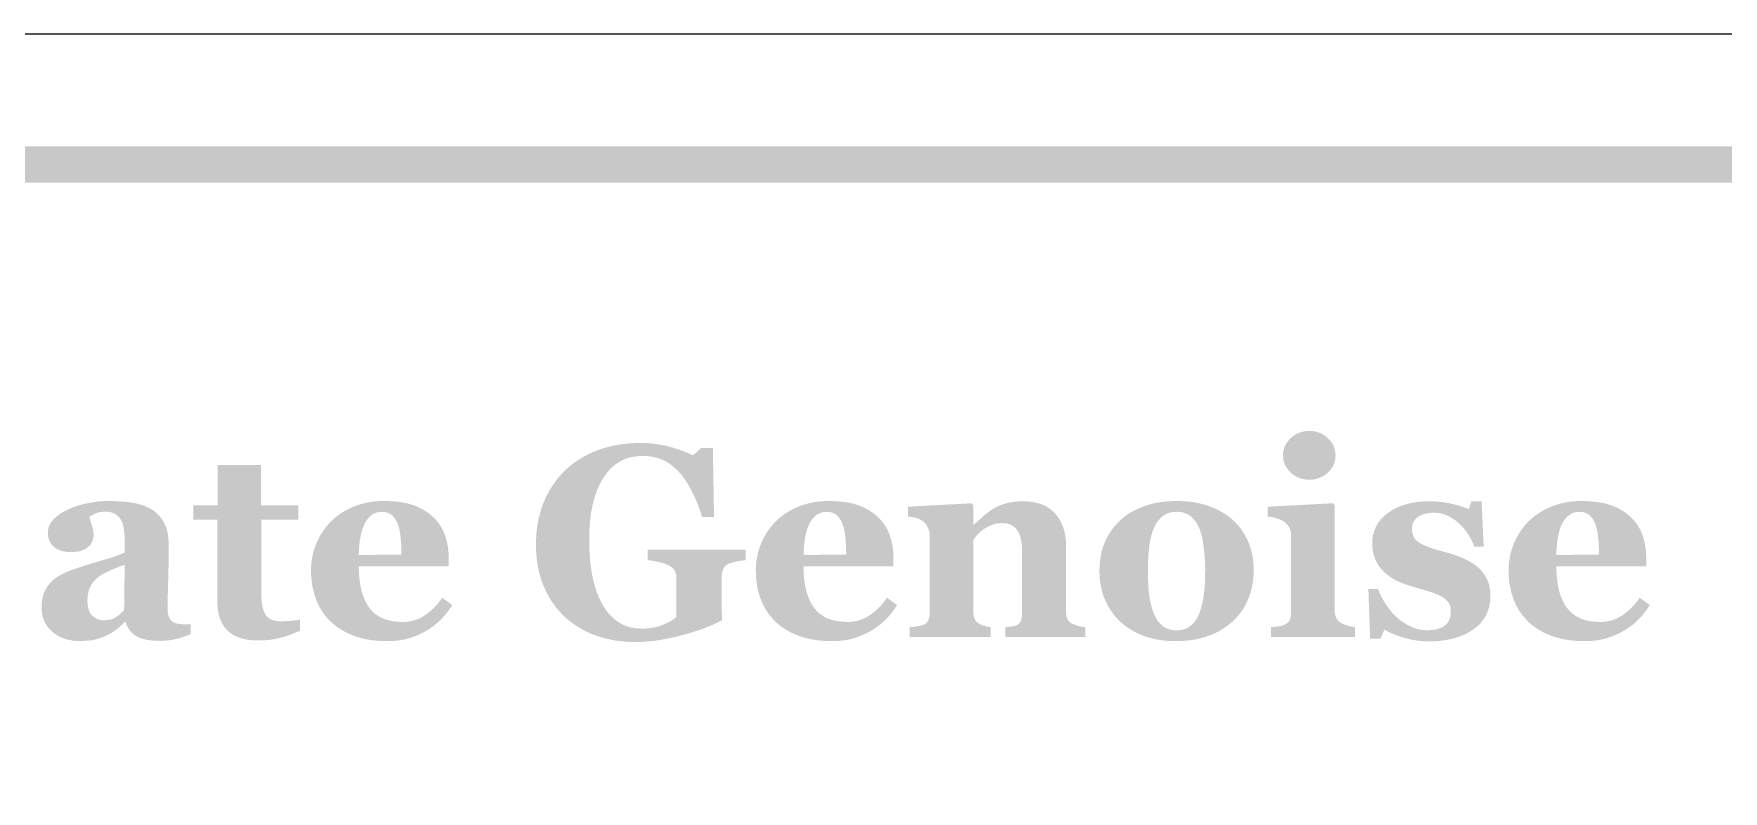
# Model space of a CAD drawing. Header units: millimetres. Extents: x 4 to 272, y 4 to 144.
# Drawn here: x 158.2 to 176.8, y 63.7 to 72.04 of the extents above; entities that cross this region are included whole.
import ezdxf

# ---------------------------------------------------------------- set-up
doc = ezdxf.new("R2010")
doc.units = ezdxf.units.MM
doc.layers.add('CUT', color=1, linetype='Continuous')
doc.layers.add('RASTER', color=7, linetype='Continuous')

msp = doc.modelspace()

# ---------------------------------------------------------------- hatches: boundary and pattern name
at = {"layer": 'RASTER'}
h = msp.add_hatch(color=7, dxfattribs=at)
h.paths.add_polyline_path([(141.2, 68.6), (141.234, 69.116), (141.337, 69.563), (141.509, 69.941), (141.75, 70.25), (142.059, 70.491), (142.438, 70.663), (142.884, 70.766), (143.4, 70.8), (200.6, 70.8), (201.116, 70.766), (201.563, 70.663), (201.941, 70.491), (202.25, 70.25), (202.491, 69.941), (202.663, 69.563), (202.766, 69.116), (202.8, 68.6), (202.8, 55.4), (202.766, 54.884), (202.663, 54.438), (202.491, 54.059), (202.25, 53.75), (201.941, 53.509), (201.563, 53.338), (201.116, 53.234), (200.6, 53.2), (143.4, 53.2), (142.884, 53.234), (142.438, 53.338), (142.059, 53.509), (141.75, 53.75), (141.509, 54.059), (141.337, 54.438), (141.234, 54.884), (141.2, 55.4)])
h.paths.add_polyline_path([(141.6, 68.6), (141.6, 55.4), (141.628, 54.978), (141.712, 54.613), (141.853, 54.303), (142.05, 54.05), (142.303, 53.853), (142.613, 53.712), (142.978, 53.628), (143.4, 53.6), (200.6, 53.6), (201.022, 53.628), (201.388, 53.712), (201.697, 53.853), (201.95, 54.05), (202.147, 54.303), (202.288, 54.613), (202.372, 54.978), (202.4, 55.4), (202.4, 68.6), (202.372, 69.022), (202.288, 69.387), (202.147, 69.697), (201.95, 69.95), (201.697, 70.147), (201.388, 70.288), (201.022, 70.372), (200.6, 70.4), (143.4, 70.4), (142.978, 70.372), (142.613, 70.288), (142.303, 70.147), (142.05, 69.95), (141.853, 69.697), (141.712, 69.387), (141.628, 69.022), (141.6, 68.6)], flags=0)
h = msp.add_hatch(color=7, dxfattribs=at)
h.paths.add_polyline_path([(172.747, 65.4), (171.821, 65.4), (171.821, 65.507), (171.831, 65.508), (171.84, 65.508), (171.85, 65.509), (171.859, 65.51), (171.868, 65.511), (171.878, 65.512), (171.887, 65.513), (171.896, 65.514), (171.905, 65.515), (171.914, 65.517), (171.922, 65.518), (171.93, 65.52), (171.938, 65.522), (171.945, 65.524), (171.952, 65.526), (171.959, 65.529), (171.97, 65.534), (171.981, 65.539), (171.99, 65.544), (171.999, 65.55), (172.007, 65.557), (172.014, 65.564), (172.02, 65.571), (172.025, 65.579), (172.029, 65.588), (172.033, 65.597), (172.037, 65.607), (172.039, 65.618), (172.041, 65.629), (172.043, 65.641), (172.044, 65.653), (172.044, 65.667), (172.044, 66.519), (172.044, 66.532), (172.042, 66.544), (172.041, 66.556), (172.038, 66.567), (172.035, 66.578), (172.031, 66.589), (172.026, 66.599), (172.021, 66.609), (172.014, 66.619), (172.008, 66.628), (172.001, 66.636), (171.994, 66.644), (171.987, 66.652), (171.979, 66.659), (171.971, 66.665), (171.962, 66.671), (171.955, 66.676), (171.947, 66.68), (171.938, 66.684), (171.929, 66.689), (171.918, 66.693), (171.907, 66.697), (171.895, 66.701), (171.882, 66.705), (171.869, 66.709), (171.856, 66.713), (171.843, 66.716), (171.831, 66.718), (171.819, 66.721), (171.807, 66.723), (171.796, 66.724), (171.785, 66.726), (171.785, 66.833), (172.502, 66.871), (172.524, 66.849), (172.524, 65.686), (172.525, 65.673), (172.526, 65.661), (172.528, 65.649), (172.53, 65.638), (172.533, 65.628), (172.537, 65.617), (172.541, 65.608), (172.546, 65.598), (172.552, 65.59), (172.559, 65.582), (172.566, 65.574), (172.573, 65.567), (172.581, 65.561), (172.59, 65.555), (172.599, 65.55), (172.609, 65.545), (172.617, 65.542), (172.624, 65.539), (172.632, 65.536), (172.64, 65.533), (172.648, 65.53), (172.657, 65.527), (172.665, 65.524), (172.674, 65.522), (172.683, 65.519), (172.692, 65.517), (172.701, 65.515), (172.71, 65.513), (172.719, 65.511), (172.728, 65.509), (172.738, 65.508), (172.747, 65.507)])
h.paths.add_polyline_path([(172.533, 67.398), (172.532, 67.371), (172.528, 67.344), (172.521, 67.319), (172.512, 67.295), (172.5, 67.272), (172.485, 67.25), (172.468, 67.228), (172.448, 67.208), (172.426, 67.19), (172.403, 67.174), (172.379, 67.161), (172.354, 67.15), (172.328, 67.141), (172.301, 67.135), (172.273, 67.131), (172.245, 67.13), (172.215, 67.131), (172.187, 67.135), (172.16, 67.141), (172.134, 67.15), (172.109, 67.161), (172.085, 67.174), (172.062, 67.19), (172.04, 67.208), (172.02, 67.228), (172.003, 67.25), (171.988, 67.272), (171.976, 67.295), (171.967, 67.319), (171.96, 67.344), (171.956, 67.371), (171.955, 67.398), (171.956, 67.425), (171.96, 67.452), (171.967, 67.477), (171.976, 67.501), (171.988, 67.525), (172.003, 67.547), (172.02, 67.568), (172.04, 67.588), (172.062, 67.607), (172.085, 67.623), (172.109, 67.637), (172.134, 67.648), (172.16, 67.656), (172.187, 67.663), (172.215, 67.666), (172.245, 67.668), (172.274, 67.666), (172.302, 67.663), (172.329, 67.656), (172.355, 67.648), (172.38, 67.637), (172.404, 67.623), (172.426, 67.607), (172.448, 67.588), (172.468, 67.568), (172.485, 67.547), (172.5, 67.525), (172.512, 67.501), (172.521, 67.477), (172.528, 67.452), (172.532, 67.425), (172.533, 67.398)])
for points in [[(166.038, 66.245), (166.027, 66.244), (166.016, 66.243), (166.005, 66.242), (165.995, 66.24), (165.985, 66.239), (165.976, 66.238), (165.966, 66.236), (165.958, 66.235), (165.948, 66.233), (165.939, 66.231), (165.929, 66.229), (165.918, 66.226), (165.907, 66.223), (165.895, 66.22), (165.883, 66.216), (165.87, 66.212), (165.855, 66.206), (165.842, 66.2), (165.83, 66.194), (165.82, 66.186), (165.811, 66.178), (165.803, 66.169), (165.796, 66.159), (165.791, 66.149), (165.786, 66.137), (165.782, 66.126), (165.779, 66.115), (165.776, 66.103), (165.774, 66.092), (165.773, 66.08), (165.772, 66.068), (165.771, 66.056), (165.771, 65.815), (165.772, 65.797), (165.772, 65.78), (165.772, 65.764), (165.772, 65.748), (165.772, 65.734), (165.772, 65.721), (165.773, 65.708), (165.773, 65.697), (165.773, 65.685), (165.774, 65.673), (165.774, 65.66), (165.775, 65.647), (165.775, 65.632), (165.776, 65.618), (165.777, 65.602), (165.777, 65.586), (165.739, 65.564), (165.695, 65.543), (165.648, 65.522), (165.596, 65.501), (165.54, 65.48), (165.479, 65.46), (165.414, 65.44), (165.344, 65.421), (165.274, 65.402), (165.204, 65.387), (165.136, 65.373), (165.07, 65.362), (165.005, 65.354), (164.941, 65.348), (164.879, 65.344), (164.818, 65.343), (164.762, 65.344), (164.707, 65.347), (164.653, 65.353), (164.599, 65.36), (164.547, 65.37), (164.495, 65.382), (164.444, 65.396), (164.395, 65.412), (164.346, 65.43), (164.299, 65.45), (164.253, 65.473), (164.209, 65.498), (164.166, 65.525), (164.125, 65.554), (164.085, 65.585), (164.047, 65.618), (164.011, 65.653), (163.977, 65.69), (163.944, 65.73), (163.914, 65.771), (163.885, 65.814), (163.859, 65.86), (163.835, 65.907), (163.812, 65.957), (163.792, 66.008), (163.775, 66.061), (163.76, 66.116), (163.748, 66.173), (163.739, 66.232), (163.732, 66.293), (163.728, 66.355), (163.727, 66.42), (163.728, 66.48), (163.732, 66.539), (163.738, 66.597), (163.747, 66.654), (163.758, 66.709), (163.772, 66.764), (163.788, 66.817), (163.807, 66.869), (163.828, 66.92), (163.852, 66.969), (163.878, 67.016), (163.906, 67.061), (163.936, 67.105), (163.968, 67.147), (164.003, 67.187), (164.04, 67.225), (164.078, 67.261), (164.119, 67.295), (164.161, 67.327), (164.206, 67.356), (164.252, 67.384), (164.301, 67.409), (164.351, 67.433), (164.404, 67.454), (164.458, 67.473), (164.514, 67.489), (164.571, 67.503), (164.63, 67.514), (164.69, 67.523), (164.752, 67.529), (164.815, 67.533), (164.879, 67.534), (164.923, 67.534), (164.966, 67.532), (165.009, 67.528), (165.05, 67.523), (165.091, 67.517), (165.13, 67.51), (165.169, 67.501), (165.208, 67.491), (165.244, 67.48), (165.28, 67.469), (165.313, 67.458), (165.345, 67.446), (165.376, 67.434), (165.404, 67.423), (165.431, 67.41), (165.457, 67.398), (165.547, 67.479), (165.675, 67.479), (165.688, 66.72), (165.559, 66.72), (165.531, 66.802), (165.501, 66.879), (165.469, 66.951), (165.437, 67.017), (165.403, 67.078), (165.367, 67.133), (165.331, 67.183), (165.292, 67.227), (165.252, 67.265), (165.21, 67.299), (165.164, 67.328), (165.117, 67.351), (165.066, 67.369), (165.013, 67.382), (164.958, 67.39), (164.9, 67.392), (164.832, 67.388), (164.767, 67.377), (164.707, 67.358), (164.651, 67.331), (164.598, 67.296), (164.55, 67.254), (164.506, 67.204), (164.466, 67.146), (164.43, 67.082), (164.399, 67.011), (164.372, 66.935), (164.351, 66.853), (164.334, 66.766), (164.322, 66.672), (164.315, 66.573), (164.313, 66.468), (164.315, 66.356), (164.322, 66.251), (164.334, 66.152), (164.35, 66.059), (164.371, 65.973), (164.397, 65.892), (164.427, 65.818), (164.463, 65.75), (164.502, 65.689), (164.546, 65.637), (164.593, 65.592), (164.644, 65.556), (164.699, 65.527), (164.758, 65.507), (164.821, 65.495), (164.888, 65.491), (164.92, 65.491), (164.951, 65.493), (164.981, 65.496), (165.01, 65.501), (165.038, 65.506), (165.065, 65.513), (165.092, 65.521), (165.117, 65.53), (165.142, 65.54), (165.165, 65.55), (165.186, 65.561), (165.207, 65.572), (165.225, 65.583), (165.243, 65.595), (165.259, 65.607), (165.273, 65.62), (165.273, 66.042), (165.273, 66.055), (165.272, 66.067), (165.271, 66.079), (165.269, 66.09), (165.266, 66.101), (165.263, 66.111), (165.259, 66.121), (165.254, 66.13), (165.249, 66.139), (165.242, 66.148), (165.235, 66.156), (165.226, 66.164), (165.216, 66.171), (165.204, 66.179), (165.192, 66.186), (165.178, 66.192), (165.167, 66.197), (165.155, 66.202), (165.142, 66.207), (165.129, 66.211), (165.115, 66.215), (165.1, 66.219), (165.084, 66.223), (165.068, 66.226), (165.052, 66.229), (165.037, 66.232), (165.022, 66.235), (165.008, 66.238), (164.995, 66.24), (164.982, 66.242), (164.97, 66.244), (164.958, 66.245), (164.958, 66.359), (166.038, 66.359)], [(161.128, 65.467), (161.104, 65.457), (161.08, 65.447), (161.056, 65.438), (161.031, 65.428), (161.006, 65.419), (160.98, 65.41), (160.954, 65.402), (160.927, 65.393), (160.9, 65.386), (160.871, 65.379), (160.84, 65.373), (160.809, 65.369), (160.775, 65.365), (160.74, 65.363), (160.704, 65.361), (160.667, 65.36), (160.611, 65.362), (160.56, 65.367), (160.512, 65.376), (160.467, 65.388), (160.427, 65.404), (160.39, 65.423), (160.357, 65.446), (160.327, 65.472), (160.301, 65.501), (160.279, 65.533), (160.26, 65.569), (160.244, 65.607), (160.232, 65.648), (160.224, 65.692), (160.219, 65.74), (160.217, 65.79), (160.217, 66.689), (159.953, 66.689), (159.953, 66.847), (160.223, 66.847), (160.223, 67.291), (160.699, 67.291), (160.699, 66.847), (161.109, 66.847), (161.109, 66.689), (160.702, 66.689), (160.702, 65.886), (160.702, 65.845), (160.705, 65.807), (160.708, 65.772), (160.714, 65.74), (160.72, 65.711), (160.728, 65.685), (160.738, 65.663), (160.749, 65.643), (160.762, 65.626), (160.778, 65.612), (160.796, 65.599), (160.816, 65.589), (160.838, 65.581), (160.863, 65.576), (160.89, 65.573), (160.92, 65.571), (160.93, 65.571), (160.942, 65.572), (160.954, 65.572), (160.967, 65.573), (160.981, 65.574), (160.997, 65.575), (161.013, 65.576), (161.03, 65.577), (161.047, 65.579), (161.062, 65.58), (161.077, 65.582), (161.089, 65.583), (161.101, 65.585), (161.111, 65.587), (161.12, 65.589), (161.128, 65.59)], [(169.778, 65.4), (168.896, 65.4), (168.896, 65.507), (168.903, 65.508), (168.911, 65.508), (168.919, 65.509), (168.927, 65.51), (168.935, 65.511), (168.944, 65.512), (168.954, 65.513), (168.963, 65.514), (168.973, 65.515), (168.982, 65.517), (168.99, 65.518), (168.998, 65.52), (169.005, 65.522), (169.012, 65.524), (169.018, 65.526), (169.023, 65.529), (169.031, 65.533), (169.038, 65.538), (169.044, 65.543), (169.05, 65.549), (169.055, 65.555), (169.06, 65.561), (169.064, 65.568), (169.067, 65.576), (169.07, 65.584), (169.073, 65.593), (169.075, 65.603), (169.077, 65.614), (169.079, 65.626), (169.08, 65.638), (169.08, 65.652), (169.081, 65.667), (169.081, 66.352), (169.08, 66.388), (169.077, 66.422), (169.073, 66.454), (169.067, 66.483), (169.059, 66.51), (169.05, 66.535), (169.039, 66.557), (169.026, 66.577), (169.011, 66.595), (168.995, 66.61), (168.977, 66.623), (168.958, 66.634), (168.937, 66.642), (168.914, 66.648), (168.89, 66.651), (168.864, 66.652), (168.849, 66.652), (168.835, 66.651), (168.821, 66.65), (168.807, 66.648), (168.794, 66.646), (168.78, 66.643), (168.767, 66.639), (168.755, 66.635), (168.742, 66.63), (168.73, 66.625), (168.717, 66.619), (168.705, 66.613), (168.692, 66.607), (168.68, 66.599), (168.668, 66.592), (168.656, 66.584), (168.645, 66.576), (168.636, 66.569), (168.626, 66.561), (168.617, 66.554), (168.609, 66.546), (168.602, 66.539), (168.594, 66.531), (168.588, 66.524), (168.581, 66.516), (168.575, 66.509), (168.57, 66.501), (168.564, 66.495), (168.559, 66.488), (168.554, 66.482), (168.549, 66.475), (168.544, 66.469), (168.544, 65.683), (168.545, 65.67), (168.545, 65.658), (168.546, 65.647), (168.548, 65.636), (168.55, 65.625), (168.553, 65.615), (168.556, 65.606), (168.559, 65.597), (168.563, 65.589), (168.568, 65.581), (168.573, 65.574), (168.578, 65.567), (168.585, 65.561), (168.592, 65.555), (168.599, 65.55), (168.607, 65.545), (168.613, 65.542), (168.62, 65.539), (168.627, 65.536), (168.634, 65.533), (168.641, 65.53), (168.649, 65.527), (168.657, 65.524), (168.666, 65.522), (168.675, 65.519), (168.684, 65.517), (168.692, 65.515), (168.701, 65.513), (168.709, 65.511), (168.718, 65.509), (168.726, 65.508), (168.735, 65.507), (168.735, 65.4), (167.844, 65.4), (167.844, 65.507), (167.853, 65.508), (167.863, 65.509), (167.872, 65.509), (167.881, 65.51), (167.89, 65.511), (167.9, 65.513), (167.909, 65.514), (167.918, 65.515), (167.927, 65.516), (167.936, 65.518), (167.945, 65.519), (167.953, 65.521), (167.961, 65.523), (167.968, 65.525), (167.975, 65.527), (167.982, 65.529), (167.993, 65.533), (168.004, 65.538), (168.013, 65.543), (168.021, 65.549), (168.029, 65.556), (168.036, 65.563), (168.042, 65.571), (168.046, 65.579), (168.051, 65.587), (168.054, 65.597), (168.057, 65.607), (168.06, 65.618), (168.061, 65.629), (168.063, 65.641), (168.064, 65.653), (168.064, 65.667), (168.064, 66.519), (168.064, 66.53), (168.063, 66.542), (168.061, 66.553), (168.058, 66.564), (168.055, 66.575), (168.051, 66.586), (168.046, 66.597), (168.041, 66.608), (168.034, 66.619), (168.028, 66.629), (168.021, 66.639), (168.013, 66.648), (168.006, 66.657), (167.997, 66.665), (167.988, 66.673), (167.979, 66.68), (167.972, 66.685), (167.965, 66.689), (167.957, 66.693), (167.949, 66.696), (167.941, 66.7), (167.932, 66.703), (167.922, 66.707), (167.912, 66.71), (167.902, 66.712), (167.892, 66.715), (167.881, 66.717), (167.87, 66.719), (167.859, 66.721), (167.847, 66.723), (167.836, 66.724), (167.824, 66.726), (167.824, 66.833), (168.522, 66.871), (168.544, 66.849), (168.544, 66.636), (168.55, 66.636), (168.561, 66.646), (168.572, 66.656), (168.584, 66.666), (168.596, 66.677), (168.608, 66.688), (168.622, 66.699), (168.636, 66.712), (168.65, 66.724), (168.664, 66.737), (168.679, 66.749), (168.693, 66.76), (168.706, 66.771), (168.72, 66.781), (168.733, 66.79), (168.746, 66.799), (168.758, 66.808), (168.772, 66.816), (168.788, 66.825), (168.804, 66.833), (168.821, 66.84), (168.839, 66.848), (168.859, 66.855), (168.879, 66.861), (168.9, 66.868), (168.923, 66.874), (168.945, 66.879), (168.968, 66.883), (168.991, 66.886), (169.015, 66.889), (169.039, 66.891), (169.063, 66.892), (169.088, 66.893), (169.146, 66.891), (169.2, 66.884), (169.25, 66.874), (169.297, 66.859), (169.34, 66.84), (169.379, 66.816), (169.414, 66.789), (169.446, 66.757), (169.474, 66.722), (169.498, 66.684), (169.519, 66.643), (169.536, 66.6), (169.549, 66.553), (169.558, 66.504), (169.564, 66.452), (169.565, 66.398), (169.565, 65.68), (169.566, 65.667), (169.566, 65.654), (169.568, 65.642), (169.569, 65.631), (169.572, 65.621), (169.574, 65.611), (169.578, 65.602), (169.582, 65.593), (169.586, 65.586), (169.591, 65.578), (169.598, 65.571), (169.605, 65.564), (169.613, 65.558), (169.621, 65.552), (169.631, 65.547), (169.642, 65.542), (169.648, 65.54), (169.654, 65.537), (169.661, 65.534), (169.668, 65.532), (169.675, 65.529), (169.683, 65.527), (169.691, 65.524), (169.699, 65.522), (169.708, 65.519), (169.717, 65.517), (169.727, 65.515), (169.736, 65.513), (169.746, 65.511), (169.756, 65.509), (169.767, 65.508), (169.778, 65.507)], [(173.56, 65.35), (173.525, 65.351), (173.489, 65.353), (173.454, 65.356), (173.42, 65.361), (173.385, 65.367), (173.351, 65.374), (173.316, 65.382), (173.282, 65.392), (173.25, 65.402), (173.219, 65.413), (173.189, 65.424), (173.162, 65.435), (173.137, 65.446), (173.113, 65.457), (173.092, 65.469), (173.072, 65.481), (173.028, 65.381), (172.914, 65.381), (172.895, 65.927), (173.002, 65.927), (173.008, 65.911), (173.015, 65.893), (173.023, 65.876), (173.031, 65.857), (173.041, 65.838), (173.051, 65.819), (173.063, 65.799), (173.075, 65.779), (173.088, 65.758), (173.102, 65.738), (173.116, 65.719), (173.13, 65.7), (173.145, 65.682), (173.16, 65.664), (173.176, 65.647), (173.192, 65.63), (173.21, 65.614), (173.228, 65.598), (173.247, 65.583), (173.266, 65.569), (173.286, 65.556), (173.307, 65.543), (173.328, 65.53), (173.35, 65.519), (173.372, 65.508), (173.395, 65.499), (173.418, 65.491), (173.442, 65.485), (173.465, 65.48), (173.49, 65.476), (173.514, 65.474), (173.54, 65.473), (173.572, 65.474), (173.602, 65.476), (173.63, 65.481), (173.656, 65.486), (173.68, 65.494), (173.701, 65.502), (173.721, 65.513), (173.738, 65.525), (173.753, 65.539), (173.767, 65.555), (173.778, 65.572), (173.787, 65.591), (173.794, 65.612), (173.799, 65.635), (173.802, 65.659), (173.803, 65.686), (173.803, 65.7), (173.801, 65.714), (173.799, 65.727), (173.796, 65.739), (173.792, 65.751), (173.787, 65.762), (173.781, 65.772), (173.774, 65.782), (173.766, 65.792), (173.758, 65.801), (173.749, 65.809), (173.739, 65.818), (173.729, 65.826), (173.718, 65.834), (173.706, 65.841), (173.693, 65.848), (173.679, 65.855), (173.664, 65.862), (173.649, 65.869), (173.633, 65.875), (173.618, 65.881), (173.601, 65.887), (173.585, 65.893), (173.568, 65.898), (173.551, 65.903), (173.532, 65.909), (173.513, 65.915), (173.492, 65.921), (173.471, 65.927), (173.448, 65.934), (173.425, 65.941), (173.4, 65.948), (173.376, 65.955), (173.352, 65.963), (173.33, 65.97), (173.308, 65.977), (173.287, 65.985), (173.267, 65.992), (173.248, 66), (173.23, 66.007), (173.212, 66.015), (173.194, 66.024), (173.176, 66.035), (173.157, 66.046), (173.139, 66.058), (173.12, 66.072), (173.101, 66.086), (173.083, 66.102), (173.066, 66.116), (173.051, 66.132), (173.037, 66.148), (173.023, 66.165), (173.01, 66.182), (172.998, 66.201), (172.987, 66.22), (172.977, 66.239), (172.968, 66.26), (172.96, 66.282), (172.953, 66.304), (172.947, 66.328), (172.943, 66.352), (172.94, 66.378), (172.938, 66.404), (172.938, 66.431), (172.94, 66.482), (172.948, 66.53), (172.962, 66.575), (172.981, 66.618), (173.005, 66.659), (173.035, 66.697), (173.07, 66.732), (173.111, 66.765), (173.156, 66.795), (173.205, 66.821), (173.256, 66.843), (173.312, 66.861), (173.37, 66.875), (173.432, 66.885), (173.497, 66.891), (173.566, 66.893), (173.599, 66.892), (173.631, 66.891), (173.663, 66.889), (173.694, 66.886), (173.724, 66.882), (173.754, 66.877), (173.783, 66.872), (173.811, 66.866), (173.839, 66.859), (173.865, 66.852), (173.89, 66.845), (173.914, 66.837), (173.937, 66.83), (173.959, 66.822), (173.98, 66.814), (174, 66.806), (174.03, 66.893), (174.142, 66.893), (174.165, 66.393), (174.061, 66.393), (174.047, 66.431), (174.031, 66.467), (174.012, 66.502), (173.991, 66.535), (173.968, 66.567), (173.943, 66.598), (173.915, 66.628), (173.885, 66.656), (173.854, 66.682), (173.822, 66.704), (173.789, 66.723), (173.756, 66.739), (173.722, 66.751), (173.688, 66.76), (173.653, 66.765), (173.617, 66.767), (173.59, 66.766), (173.564, 66.764), (173.539, 66.76), (173.516, 66.755), (173.495, 66.748), (173.475, 66.74), (173.457, 66.731), (173.44, 66.72), (173.425, 66.708), (173.412, 66.694), (173.401, 66.68), (173.392, 66.664), (173.385, 66.647), (173.38, 66.629), (173.376, 66.61), (173.375, 66.589), (173.377, 66.563), (173.381, 66.538), (173.389, 66.515), (173.399, 66.494), (173.412, 66.474), (173.429, 66.457), (173.448, 66.442), (173.47, 66.428), (173.495, 66.416), (173.522, 66.404), (173.551, 66.392), (173.583, 66.38), (173.618, 66.368), (173.654, 66.357), (173.693, 66.346), (173.734, 66.335), (173.798, 66.317), (173.857, 66.298), (173.911, 66.277), (173.961, 66.255), (174.007, 66.231), (174.049, 66.206), (174.086, 66.179), (174.118, 66.151), (174.147, 66.121), (174.171, 66.089), (174.192, 66.054), (174.209, 66.018), (174.223, 65.98), (174.232, 65.94), (174.238, 65.898), (174.24, 65.854), (174.237, 65.796), (174.228, 65.741), (174.213, 65.689), (174.193, 65.641), (174.166, 65.596), (174.134, 65.555), (174.096, 65.517), (174.052, 65.482), (174.003, 65.451), (173.95, 65.424), (173.894, 65.402), (173.835, 65.383), (173.771, 65.369), (173.704, 65.358), (173.634, 65.352), (173.56, 65.35)]]:
    msp.add_hatch(color=7, dxfattribs=at).paths.add_polyline_path(points)
h = msp.add_hatch(color=7, dxfattribs=at)
h.paths.add_polyline_path([(159.925, 65.431), (159.909, 65.424), (159.892, 65.417), (159.874, 65.411), (159.855, 65.404), (159.836, 65.398), (159.815, 65.391), (159.795, 65.385), (159.773, 65.379), (159.751, 65.374), (159.728, 65.369), (159.706, 65.365), (159.682, 65.362), (159.659, 65.359), (159.635, 65.358), (159.611, 65.356), (159.587, 65.356), (159.543, 65.357), (159.503, 65.359), (159.465, 65.364), (159.431, 65.369), (159.399, 65.377), (159.37, 65.386), (159.345, 65.397), (159.322, 65.41), (159.301, 65.424), (159.283, 65.439), (159.266, 65.456), (159.25, 65.475), (159.237, 65.494), (159.225, 65.516), (159.215, 65.538), (159.206, 65.563), (159.197, 65.563), (159.185, 65.55), (159.173, 65.539), (159.16, 65.527), (159.148, 65.516), (159.136, 65.506), (159.125, 65.496), (159.113, 65.487), (159.101, 65.478), (159.09, 65.469), (159.078, 65.461), (159.066, 65.453), (159.054, 65.445), (159.041, 65.438), (159.028, 65.431), (159.016, 65.424), (159.002, 65.418), (158.985, 65.41), (158.968, 65.403), (158.952, 65.396), (158.935, 65.39), (158.918, 65.384), (158.902, 65.379), (158.886, 65.374), (158.87, 65.37), (158.853, 65.366), (158.835, 65.363), (158.815, 65.361), (158.794, 65.358), (158.77, 65.357), (158.746, 65.356), (158.72, 65.355), (158.692, 65.355), (158.65, 65.356), (158.61, 65.361), (158.571, 65.369), (158.534, 65.38), (158.499, 65.394), (158.465, 65.411), (158.433, 65.431), (158.402, 65.455), (158.374, 65.481), (158.349, 65.509), (158.329, 65.539), (158.312, 65.572), (158.299, 65.606), (158.289, 65.642), (158.284, 65.68), (158.282, 65.721), (158.282, 65.744), (158.283, 65.767), (158.285, 65.788), (158.288, 65.809), (158.292, 65.829), (158.297, 65.848), (158.302, 65.866), (158.308, 65.883), (158.315, 65.899), (158.323, 65.915), (158.331, 65.93), (158.34, 65.945), (158.35, 65.96), (158.36, 65.974), (158.371, 65.988), (158.383, 66.001), (158.394, 66.012), (158.406, 66.023), (158.418, 66.033), (158.43, 66.043), (158.443, 66.053), (158.457, 66.062), (158.47, 66.07), (158.485, 66.078), (158.499, 66.086), (158.514, 66.093), (158.53, 66.101), (158.545, 66.108), (158.561, 66.115), (158.578, 66.122), (158.594, 66.129), (158.611, 66.135), (158.645, 66.147), (158.681, 66.16), (158.718, 66.172), (158.756, 66.185), (158.797, 66.197), (158.839, 66.21), (158.882, 66.223), (158.928, 66.236), (158.972, 66.249), (159.014, 66.261), (159.052, 66.273), (159.087, 66.285), (159.12, 66.296), (159.149, 66.308), (159.174, 66.318), (159.197, 66.329), (159.197, 66.469), (159.197, 66.479), (159.197, 66.489), (159.196, 66.5), (159.196, 66.512), (159.195, 66.524), (159.194, 66.537), (159.193, 66.551), (159.191, 66.566), (159.19, 66.581), (159.188, 66.595), (159.185, 66.608), (159.182, 66.621), (159.179, 66.634), (159.175, 66.645), (159.171, 66.657), (159.167, 66.667), (159.161, 66.679), (159.155, 66.69), (159.148, 66.7), (159.14, 66.71), (159.132, 66.72), (159.123, 66.729), (159.113, 66.738), (159.102, 66.746), (159.091, 66.754), (159.078, 66.76), (159.065, 66.766), (159.051, 66.77), (159.036, 66.774), (159.02, 66.776), (159.004, 66.778), (158.986, 66.778), (158.971, 66.778), (158.955, 66.777), (158.941, 66.776), (158.927, 66.774), (158.914, 66.771), (158.902, 66.768), (158.89, 66.764), (158.879, 66.76), (158.868, 66.756), (158.858, 66.751), (158.849, 66.746), (158.84, 66.742), (158.831, 66.737), (158.823, 66.732), (158.816, 66.728), (158.809, 66.723), (158.81, 66.715), (158.812, 66.706), (158.815, 66.696), (158.818, 66.686), (158.821, 66.674), (158.825, 66.662), (158.829, 66.648), (158.834, 66.633), (158.839, 66.618), (158.843, 66.604), (158.846, 66.589), (158.849, 66.574), (158.852, 66.56), (158.853, 66.546), (158.854, 66.532), (158.854, 66.518), (158.854, 66.511), (158.854, 66.504), (158.853, 66.497), (158.851, 66.49), (158.849, 66.482), (158.847, 66.473), (158.844, 66.465), (158.841, 66.455), (158.838, 66.446), (158.834, 66.438), (158.83, 66.43), (158.825, 66.422), (158.82, 66.415), (158.815, 66.408), (158.809, 66.402), (158.803, 66.396), (158.795, 66.389), (158.786, 66.382), (158.777, 66.376), (158.768, 66.37), (158.758, 66.365), (158.748, 66.36), (158.738, 66.355), (158.728, 66.351), (158.717, 66.347), (158.704, 66.344), (158.69, 66.341), (158.675, 66.339), (158.658, 66.337), (158.64, 66.336), (158.621, 66.335), (158.6, 66.335), (158.57, 66.335), (158.542, 66.338), (158.516, 66.343), (158.492, 66.349), (158.469, 66.358), (158.449, 66.368), (158.43, 66.38), (158.414, 66.394), (158.399, 66.409), (158.386, 66.426), (158.375, 66.443), (158.366, 66.462), (158.359, 66.482), (158.355, 66.503), (158.352, 66.525), (158.351, 66.548), (158.352, 66.569), (158.355, 66.588), (158.36, 66.608), (158.367, 66.626), (158.376, 66.644), (158.387, 66.662), (158.4, 66.679), (158.416, 66.696), (158.433, 66.712), (158.45, 66.727), (158.469, 66.741), (158.488, 66.755), (158.508, 66.768), (158.53, 66.781), (158.552, 66.792), (158.575, 66.803), (158.598, 66.814), (158.623, 66.824), (158.648, 66.833), (158.674, 66.842), (158.701, 66.851), (158.729, 66.858), (158.758, 66.865), (158.787, 66.871), (158.817, 66.877), (158.846, 66.882), (158.875, 66.886), (158.903, 66.89), (158.93, 66.892), (158.957, 66.894), (158.984, 66.895), (159.01, 66.896), (159.045, 66.895), (159.079, 66.895), (159.113, 66.893), (159.146, 66.891), (159.178, 66.889), (159.21, 66.886), (159.24, 66.883), (159.271, 66.879), (159.3, 66.874), (159.328, 66.868), (159.356, 66.861), (159.383, 66.853), (159.41, 66.844), (159.435, 66.833), (159.46, 66.822), (159.484, 66.809), (159.506, 66.796), (159.527, 66.781), (159.547, 66.764), (159.566, 66.746), (159.583, 66.727), (159.6, 66.706), (159.615, 66.684), (159.629, 66.66), (159.641, 66.635), (159.652, 66.608), (159.661, 66.579), (159.669, 66.548), (159.675, 66.516), (159.679, 66.481), (159.681, 66.445), (159.682, 66.406), (159.682, 66.364), (159.682, 66.32), (159.681, 66.274), (159.68, 66.225), (159.68, 66.175), (159.678, 66.123), (159.677, 66.07), (159.676, 66.014), (159.674, 65.959), (159.673, 65.91), (159.672, 65.865), (159.671, 65.826), (159.67, 65.791), (159.669, 65.761), (159.669, 65.735), (159.669, 65.715), (159.669, 65.699), (159.67, 65.684), (159.672, 65.669), (159.674, 65.656), (159.677, 65.643), (159.68, 65.632), (159.684, 65.621), (159.689, 65.611), (159.694, 65.602), (159.7, 65.593), (159.707, 65.585), (159.714, 65.578), (159.722, 65.571), (159.73, 65.565), (159.74, 65.559), (159.75, 65.554), (159.756, 65.551), (159.764, 65.549), (159.772, 65.546), (159.782, 65.544), (159.792, 65.543), (159.803, 65.542), (159.815, 65.541), (159.828, 65.54), (159.841, 65.539), (159.854, 65.539), (159.867, 65.539), (159.879, 65.538), (159.891, 65.538), (159.903, 65.538), (159.914, 65.538), (159.925, 65.538)])
h.paths.add_polyline_path([(159.197, 66.194), (159.177, 66.187), (159.156, 66.18), (159.136, 66.172), (159.116, 66.164), (159.095, 66.156), (159.075, 66.148), (159.055, 66.139), (159.035, 66.13), (159.015, 66.121), (158.996, 66.112), (158.978, 66.103), (158.961, 66.093), (158.945, 66.084), (158.93, 66.074), (158.916, 66.065), (158.903, 66.055), (158.89, 66.044), (158.877, 66.033), (158.865, 66.021), (158.854, 66.008), (158.844, 65.995), (158.835, 65.98), (158.826, 65.966), (158.818, 65.95), (158.811, 65.934), (158.804, 65.917), (158.799, 65.899), (158.795, 65.881), (158.791, 65.862), (158.789, 65.842), (158.788, 65.821), (158.787, 65.8), (158.788, 65.772), (158.79, 65.747), (158.794, 65.723), (158.8, 65.701), (158.807, 65.682), (158.816, 65.664), (158.827, 65.648), (158.839, 65.634), (158.852, 65.622), (158.867, 65.612), (158.882, 65.603), (158.897, 65.596), (158.914, 65.59), (158.931, 65.586), (158.949, 65.584), (158.967, 65.583), (158.987, 65.584), (159.006, 65.585), (159.024, 65.588), (159.041, 65.591), (159.057, 65.596), (159.072, 65.602), (159.086, 65.608), (159.1, 65.616), (159.113, 65.625), (159.125, 65.634), (159.137, 65.643), (159.149, 65.653), (159.16, 65.663), (159.171, 65.674), (159.181, 65.686), (159.191, 65.697)], flags=0)
h = msp.add_hatch(color=7, dxfattribs=at)
h.paths.add_polyline_path([(162.805, 65.75), (162.792, 65.729), (162.778, 65.709), (162.764, 65.689), (162.749, 65.669), (162.733, 65.649), (162.716, 65.63), (162.699, 65.611), (162.681, 65.593), (162.663, 65.574), (162.644, 65.557), (162.624, 65.54), (162.604, 65.524), (162.583, 65.508), (162.562, 65.494), (162.539, 65.479), (162.517, 65.466), (162.492, 65.452), (162.467, 65.44), (162.443, 65.428), (162.418, 65.417), (162.393, 65.407), (162.368, 65.398), (162.343, 65.389), (162.318, 65.382), (162.293, 65.375), (162.266, 65.369), (162.239, 65.364), (162.21, 65.36), (162.181, 65.357), (162.151, 65.355), (162.12, 65.354), (162.087, 65.353), (162.034, 65.354), (161.983, 65.357), (161.933, 65.362), (161.885, 65.369), (161.84, 65.377), (161.796, 65.388), (161.753, 65.4), (161.713, 65.415), (161.675, 65.431), (161.638, 65.448), (161.603, 65.467), (161.569, 65.487), (161.538, 65.508), (161.508, 65.531), (161.48, 65.555), (161.453, 65.58), (161.428, 65.607), (161.405, 65.635), (161.384, 65.663), (161.364, 65.694), (161.345, 65.725), (161.329, 65.757), (161.313, 65.791), (161.3, 65.826), (161.288, 65.861), (161.278, 65.898), (161.269, 65.935), (161.262, 65.973), (161.257, 66.012), (161.253, 66.051), (161.25, 66.091), (161.25, 66.132), (161.25, 66.17), (161.253, 66.206), (161.257, 66.243), (161.263, 66.279), (161.271, 66.314), (161.28, 66.35), (161.292, 66.384), (161.304, 66.419), (161.319, 66.453), (161.335, 66.485), (161.352, 66.517), (161.371, 66.548), (161.391, 66.578), (161.413, 66.607), (161.436, 66.635), (161.46, 66.663), (161.486, 66.688), (161.514, 66.712), (161.542, 66.735), (161.573, 66.757), (161.605, 66.777), (161.639, 66.796), (161.675, 66.814), (161.712, 66.831), (161.75, 66.846), (161.79, 66.859), (161.83, 66.87), (161.872, 66.879), (161.915, 66.887), (161.959, 66.892), (162.004, 66.895), (162.051, 66.896), (162.101, 66.895), (162.149, 66.892), (162.194, 66.889), (162.238, 66.883), (162.279, 66.876), (162.317, 66.868), (162.354, 66.857), (162.388, 66.846), (162.42, 66.833), (162.451, 66.819), (162.48, 66.803), (162.508, 66.786), (162.535, 66.769), (162.56, 66.75), (162.584, 66.729), (162.606, 66.708), (162.626, 66.687), (162.645, 66.664), (162.662, 66.641), (162.678, 66.617), (162.693, 66.592), (162.706, 66.566), (162.717, 66.539), (162.728, 66.511), (162.736, 66.483), (162.744, 66.454), (162.751, 66.424), (162.756, 66.395), (162.76, 66.365), (162.763, 66.335), (162.765, 66.304), (162.766, 66.273), (162.766, 66.178), (161.775, 66.178), (161.777, 66.105), (161.783, 66.037), (161.792, 65.973), (161.804, 65.913), (161.821, 65.859), (161.84, 65.808), (161.864, 65.762), (161.891, 65.721), (161.922, 65.684), (161.957, 65.652), (161.997, 65.625), (162.041, 65.603), (162.089, 65.586), (162.141, 65.574), (162.198, 65.567), (162.259, 65.564), (162.293, 65.565), (162.326, 65.569), (162.358, 65.575), (162.39, 65.583), (162.42, 65.594), (162.45, 65.606), (162.478, 65.622), (162.506, 65.64), (162.533, 65.659), (162.559, 65.68), (162.584, 65.702), (162.608, 65.725), (162.631, 65.75), (162.653, 65.775), (162.674, 65.802), (162.694, 65.831)])
h.paths.add_polyline_path([(162.246, 66.307), (162.245, 66.329), (162.245, 66.351), (162.244, 66.373), (162.243, 66.396), (162.242, 66.418), (162.241, 66.441), (162.239, 66.464), (162.237, 66.487), (162.234, 66.509), (162.232, 66.531), (162.228, 66.551), (162.225, 66.571), (162.221, 66.589), (162.216, 66.606), (162.211, 66.623), (162.206, 66.638), (162.2, 66.654), (162.192, 66.67), (162.185, 66.685), (162.177, 66.698), (162.168, 66.711), (162.158, 66.722), (162.148, 66.732), (162.138, 66.742), (162.127, 66.75), (162.115, 66.757), (162.102, 66.763), (162.089, 66.768), (162.075, 66.772), (162.06, 66.775), (162.045, 66.776), (162.029, 66.777), (162.001, 66.775), (161.975, 66.77), (161.951, 66.761), (161.927, 66.748), (161.906, 66.732), (161.885, 66.713), (161.866, 66.689), (161.849, 66.663), (161.833, 66.632), (161.819, 66.597), (161.807, 66.558), (161.797, 66.515), (161.788, 66.468), (161.782, 66.416), (161.778, 66.361), (161.775, 66.301)], flags=0)
h = msp.add_hatch(color=7, dxfattribs=at)
h.paths.add_polyline_path([(167.704, 65.75), (167.69, 65.729), (167.677, 65.709), (167.662, 65.689), (167.647, 65.669), (167.631, 65.649), (167.615, 65.63), (167.598, 65.611), (167.58, 65.593), (167.561, 65.574), (167.542, 65.557), (167.523, 65.54), (167.502, 65.524), (167.481, 65.508), (167.46, 65.494), (167.438, 65.479), (167.415, 65.466), (167.39, 65.452), (167.366, 65.44), (167.341, 65.428), (167.316, 65.417), (167.292, 65.407), (167.267, 65.398), (167.242, 65.389), (167.217, 65.382), (167.191, 65.375), (167.165, 65.369), (167.137, 65.364), (167.109, 65.36), (167.079, 65.357), (167.049, 65.355), (167.018, 65.354), (166.986, 65.353), (166.933, 65.354), (166.881, 65.357), (166.832, 65.362), (166.784, 65.369), (166.738, 65.377), (166.694, 65.388), (166.652, 65.4), (166.612, 65.415), (166.573, 65.431), (166.536, 65.448), (166.501, 65.467), (166.468, 65.487), (166.436, 65.508), (166.406, 65.531), (166.378, 65.555), (166.352, 65.58), (166.327, 65.607), (166.304, 65.635), (166.282, 65.663), (166.262, 65.694), (166.244, 65.725), (166.227, 65.757), (166.212, 65.791), (166.198, 65.826), (166.187, 65.861), (166.176, 65.898), (166.168, 65.935), (166.161, 65.973), (166.155, 66.012), (166.151, 66.051), (166.149, 66.091), (166.148, 66.132), (166.149, 66.17), (166.151, 66.206), (166.156, 66.243), (166.162, 66.279), (166.169, 66.314), (166.179, 66.35), (166.19, 66.384), (166.203, 66.419), (166.217, 66.453), (166.233, 66.485), (166.251, 66.517), (166.269, 66.548), (166.29, 66.578), (166.311, 66.607), (166.334, 66.635), (166.359, 66.663), (166.385, 66.688), (166.412, 66.712), (166.441, 66.735), (166.471, 66.757), (166.504, 66.777), (166.538, 66.796), (166.573, 66.814), (166.61, 66.831), (166.649, 66.846), (166.688, 66.859), (166.729, 66.87), (166.771, 66.879), (166.814, 66.887), (166.858, 66.892), (166.903, 66.895), (166.949, 66.896), (166.999, 66.895), (167.047, 66.892), (167.093, 66.889), (167.136, 66.883), (167.177, 66.876), (167.216, 66.868), (167.252, 66.857), (167.286, 66.846), (167.318, 66.833), (167.349, 66.819), (167.379, 66.803), (167.407, 66.786), (167.433, 66.769), (167.458, 66.75), (167.482, 66.729), (167.504, 66.708), (167.525, 66.687), (167.543, 66.664), (167.561, 66.641), (167.577, 66.617), (167.591, 66.592), (167.604, 66.566), (167.616, 66.539), (167.626, 66.511), (167.635, 66.483), (167.643, 66.454), (167.649, 66.424), (167.655, 66.395), (167.659, 66.365), (167.662, 66.335), (167.663, 66.304), (167.664, 66.273), (167.664, 66.178), (166.674, 66.178), (166.676, 66.105), (166.681, 66.037), (166.69, 65.973), (166.703, 65.913), (166.719, 65.859), (166.739, 65.808), (166.762, 65.762), (166.79, 65.721), (166.821, 65.684), (166.856, 65.652), (166.896, 65.625), (166.939, 65.603), (166.987, 65.586), (167.04, 65.574), (167.096, 65.567), (167.157, 65.564), (167.191, 65.565), (167.224, 65.569), (167.257, 65.575), (167.288, 65.583), (167.318, 65.594), (167.348, 65.606), (167.377, 65.622), (167.405, 65.64), (167.432, 65.659), (167.458, 65.68), (167.483, 65.702), (167.507, 65.725), (167.53, 65.75), (167.551, 65.775), (167.572, 65.802), (167.592, 65.831)])
h.paths.add_polyline_path([(167.144, 66.307), (167.144, 66.329), (167.143, 66.351), (167.143, 66.373), (167.142, 66.396), (167.141, 66.418), (167.139, 66.441), (167.137, 66.464), (167.135, 66.487), (167.133, 66.509), (167.13, 66.531), (167.127, 66.551), (167.123, 66.571), (167.119, 66.589), (167.115, 66.606), (167.11, 66.623), (167.104, 66.638), (167.098, 66.654), (167.091, 66.67), (167.083, 66.685), (167.075, 66.698), (167.066, 66.711), (167.057, 66.722), (167.047, 66.732), (167.036, 66.742), (167.025, 66.75), (167.013, 66.757), (167.001, 66.763), (166.987, 66.768), (166.973, 66.772), (166.959, 66.775), (166.943, 66.776), (166.927, 66.777), (166.9, 66.775), (166.874, 66.77), (166.849, 66.761), (166.826, 66.748), (166.804, 66.732), (166.784, 66.713), (166.765, 66.689), (166.747, 66.663), (166.731, 66.632), (166.717, 66.597), (166.705, 66.558), (166.695, 66.515), (166.687, 66.468), (166.681, 66.416), (166.676, 66.361), (166.674, 66.301)], flags=0)
h = msp.add_hatch(color=7, dxfattribs=at)
h.paths.add_polyline_path([(171.41, 66.68), (171.436, 66.654), (171.461, 66.627), (171.484, 66.599), (171.505, 66.569), (171.525, 66.538), (171.543, 66.506), (171.56, 66.473), (171.575, 66.439), (171.589, 66.403), (171.6, 66.367), (171.61, 66.33), (171.618, 66.292), (171.624, 66.254), (171.629, 66.214), (171.631, 66.175), (171.632, 66.134), (171.631, 66.094), (171.629, 66.054), (171.624, 66.015), (171.618, 65.976), (171.61, 65.938), (171.601, 65.9), (171.589, 65.863), (171.576, 65.827), (171.561, 65.792), (171.544, 65.757), (171.526, 65.725), (171.507, 65.693), (171.485, 65.663), (171.462, 65.634), (171.437, 65.606), (171.411, 65.58), (171.382, 65.554), (171.35, 65.528), (171.318, 65.505), (171.284, 65.483), (171.249, 65.463), (171.212, 65.444), (171.174, 65.427), (171.135, 65.412), (171.094, 65.398), (171.052, 65.386), (171.008, 65.376), (170.963, 65.368), (170.916, 65.361), (170.868, 65.357), (170.819, 65.354), (170.768, 65.353), (170.724, 65.354), (170.68, 65.356), (170.638, 65.36), (170.596, 65.366), (170.556, 65.373), (170.516, 65.382), (170.477, 65.392), (170.439, 65.404), (170.402, 65.418), (170.366, 65.433), (170.331, 65.45), (170.298, 65.468), (170.265, 65.489), (170.233, 65.51), (170.203, 65.533), (170.173, 65.558), (170.146, 65.583), (170.121, 65.61), (170.096, 65.638), (170.074, 65.668), (170.052, 65.699), (170.033, 65.731), (170.014, 65.765), (169.998, 65.801), (169.982, 65.837), (169.969, 65.875), (169.958, 65.914), (169.949, 65.954), (169.942, 65.994), (169.937, 66.036), (169.934, 66.079), (169.933, 66.124), (169.934, 66.167), (169.937, 66.209), (169.941, 66.25), (169.947, 66.29), (169.955, 66.328), (169.965, 66.365), (169.976, 66.402), (169.99, 66.436), (170.004, 66.47), (170.021, 66.503), (170.04, 66.535), (170.06, 66.566), (170.082, 66.596), (170.106, 66.625), (170.131, 66.653), (170.159, 66.68), (170.187, 66.705), (170.216, 66.729), (170.247, 66.751), (170.28, 66.771), (170.314, 66.79), (170.35, 66.808), (170.387, 66.824), (170.426, 66.839), (170.466, 66.852), (170.508, 66.864), (170.55, 66.874), (170.594, 66.882), (170.639, 66.888), (170.685, 66.892), (170.733, 66.895), (170.781, 66.896), (170.832, 66.895), (170.881, 66.892), (170.928, 66.888), (170.974, 66.882), (171.018, 66.874), (171.061, 66.864), (171.103, 66.852), (171.142, 66.839), (171.181, 66.824), (171.218, 66.808), (171.253, 66.79), (171.287, 66.771), (171.32, 66.751), (171.351, 66.729), (171.381, 66.705), (171.41, 66.68)])
h.paths.add_polyline_path([(171.035, 65.665), (171.042, 65.686), (171.05, 65.708), (171.056, 65.732), (171.063, 65.756), (171.068, 65.781), (171.074, 65.808), (171.078, 65.836), (171.082, 65.864), (171.086, 65.894), (171.089, 65.925), (171.092, 65.958), (171.094, 65.991), (171.095, 66.026), (171.097, 66.062), (171.097, 66.099), (171.098, 66.137), (171.097, 66.163), (171.097, 66.19), (171.096, 66.218), (171.094, 66.247), (171.092, 66.276), (171.089, 66.307), (171.086, 66.339), (171.083, 66.371), (171.079, 66.403), (171.075, 66.434), (171.07, 66.462), (171.065, 66.489), (171.059, 66.514), (171.053, 66.538), (171.046, 66.559), (171.039, 66.579), (171.03, 66.602), (171.02, 66.623), (171.009, 66.643), (170.997, 66.662), (170.985, 66.679), (170.971, 66.695), (170.957, 66.71), (170.942, 66.724), (170.926, 66.737), (170.908, 66.747), (170.89, 66.756), (170.871, 66.764), (170.851, 66.77), (170.83, 66.774), (170.807, 66.776), (170.784, 66.777), (170.759, 66.776), (170.735, 66.773), (170.712, 66.769), (170.691, 66.763), (170.67, 66.755), (170.652, 66.745), (170.634, 66.733), (170.618, 66.72), (170.603, 66.705), (170.589, 66.689), (170.575, 66.672), (170.563, 66.654), (170.551, 66.635), (170.541, 66.615), (170.531, 66.594), (170.522, 66.572), (170.515, 66.551), (170.508, 66.528), (170.502, 66.505), (170.496, 66.481), (170.491, 66.456), (170.487, 66.431), (170.483, 66.404), (170.479, 66.376), (170.477, 66.348), (170.474, 66.32), (170.472, 66.291), (170.471, 66.262), (170.469, 66.233), (170.469, 66.203), (170.468, 66.173), (170.468, 66.143), (170.468, 66.104), (170.468, 66.066), (170.469, 66.031), (170.47, 65.997), (170.472, 65.965), (170.474, 65.934), (170.476, 65.905), (170.478, 65.878), (170.481, 65.852), (170.485, 65.826), (170.49, 65.8), (170.496, 65.773), (170.502, 65.747), (170.51, 65.721), (170.518, 65.694), (170.528, 65.668), (170.537, 65.646), (170.547, 65.625), (170.557, 65.605), (170.569, 65.587), (170.581, 65.569), (170.595, 65.553), (170.609, 65.538), (170.625, 65.525), (170.641, 65.512), (170.658, 65.501), (170.676, 65.492), (170.696, 65.485), (170.716, 65.479), (170.738, 65.475), (170.761, 65.473), (170.784, 65.472), (170.806, 65.473), (170.827, 65.475), (170.847, 65.479), (170.866, 65.484), (170.884, 65.491), (170.902, 65.499), (170.919, 65.509), (170.935, 65.521), (170.95, 65.534), (170.965, 65.548), (170.979, 65.564), (170.991, 65.581), (171.003, 65.6), (171.015, 65.62), (171.025, 65.642), (171.035, 65.665)], flags=0)
h = msp.add_hatch(color=7, dxfattribs=at)
h.paths.add_polyline_path([(175.995, 65.75), (175.981, 65.729), (175.968, 65.709), (175.953, 65.689), (175.938, 65.669), (175.922, 65.649), (175.906, 65.63), (175.889, 65.611), (175.871, 65.593), (175.852, 65.574), (175.833, 65.557), (175.814, 65.54), (175.793, 65.524), (175.772, 65.508), (175.751, 65.494), (175.729, 65.479), (175.706, 65.466), (175.681, 65.452), (175.657, 65.44), (175.632, 65.428), (175.607, 65.417), (175.583, 65.407), (175.558, 65.398), (175.533, 65.389), (175.508, 65.382), (175.482, 65.375), (175.456, 65.369), (175.428, 65.364), (175.4, 65.36), (175.37, 65.357), (175.34, 65.355), (175.309, 65.354), (175.277, 65.353), (175.224, 65.354), (175.172, 65.357), (175.123, 65.362), (175.075, 65.369), (175.029, 65.377), (174.985, 65.388), (174.943, 65.4), (174.903, 65.415), (174.864, 65.431), (174.827, 65.448), (174.792, 65.467), (174.759, 65.487), (174.727, 65.508), (174.697, 65.531), (174.669, 65.555), (174.643, 65.58), (174.618, 65.607), (174.595, 65.635), (174.573, 65.663), (174.553, 65.694), (174.535, 65.725), (174.518, 65.757), (174.503, 65.791), (174.49, 65.826), (174.478, 65.861), (174.467, 65.898), (174.459, 65.935), (174.452, 65.973), (174.446, 66.012), (174.442, 66.051), (174.44, 66.091), (174.439, 66.132), (174.44, 66.17), (174.442, 66.206), (174.447, 66.243), (174.453, 66.279), (174.46, 66.314), (174.47, 66.35), (174.481, 66.384), (174.494, 66.419), (174.508, 66.453), (174.524, 66.485), (174.542, 66.517), (174.56, 66.548), (174.581, 66.578), (174.602, 66.607), (174.625, 66.635), (174.65, 66.663), (174.676, 66.688), (174.703, 66.712), (174.732, 66.735), (174.763, 66.757), (174.795, 66.777), (174.829, 66.796), (174.864, 66.814), (174.901, 66.831), (174.94, 66.846), (174.979, 66.859), (175.02, 66.87), (175.062, 66.879), (175.105, 66.887), (175.149, 66.892), (175.194, 66.895), (175.24, 66.896), (175.29, 66.895), (175.338, 66.892), (175.384, 66.889), (175.427, 66.883), (175.468, 66.876), (175.507, 66.868), (175.543, 66.857), (175.577, 66.846), (175.609, 66.833), (175.64, 66.819), (175.67, 66.803), (175.698, 66.786), (175.724, 66.769), (175.749, 66.75), (175.773, 66.729), (175.795, 66.708), (175.816, 66.687), (175.834, 66.664), (175.852, 66.641), (175.868, 66.617), (175.882, 66.592), (175.895, 66.566), (175.907, 66.539), (175.917, 66.511), (175.926, 66.483), (175.934, 66.454), (175.94, 66.424), (175.946, 66.395), (175.95, 66.365), (175.953, 66.335), (175.954, 66.304), (175.955, 66.273), (175.955, 66.178), (174.965, 66.178), (174.967, 66.105), (174.972, 66.037), (174.981, 65.973), (174.994, 65.913), (175.01, 65.859), (175.03, 65.808), (175.053, 65.762), (175.081, 65.721), (175.112, 65.684), (175.147, 65.652), (175.187, 65.625), (175.23, 65.603), (175.278, 65.586), (175.331, 65.574), (175.387, 65.567), (175.448, 65.564), (175.482, 65.565), (175.515, 65.569), (175.548, 65.575), (175.579, 65.583), (175.609, 65.594), (175.639, 65.606), (175.668, 65.622), (175.696, 65.64), (175.723, 65.659), (175.749, 65.68), (175.774, 65.702), (175.798, 65.725), (175.821, 65.75), (175.842, 65.775), (175.863, 65.802), (175.883, 65.831)])
h.paths.add_polyline_path([(175.435, 66.307), (175.435, 66.329), (175.435, 66.351), (175.434, 66.373), (175.433, 66.396), (175.432, 66.418), (175.43, 66.441), (175.428, 66.464), (175.426, 66.487), (175.424, 66.509), (175.421, 66.531), (175.418, 66.551), (175.414, 66.571), (175.41, 66.589), (175.406, 66.606), (175.401, 66.623), (175.396, 66.638), (175.389, 66.654), (175.382, 66.67), (175.374, 66.685), (175.366, 66.698), (175.357, 66.711), (175.348, 66.722), (175.338, 66.732), (175.327, 66.742), (175.316, 66.75), (175.304, 66.757), (175.292, 66.763), (175.279, 66.768), (175.265, 66.772), (175.25, 66.775), (175.234, 66.776), (175.218, 66.777), (175.191, 66.775), (175.165, 66.77), (175.14, 66.761), (175.117, 66.748), (175.095, 66.732), (175.075, 66.713), (175.056, 66.689), (175.038, 66.663), (175.022, 66.632), (175.008, 66.597), (174.996, 66.558), (174.986, 66.515), (174.978, 66.468), (174.972, 66.416), (174.967, 66.361), (174.965, 66.301)], flags=0)

# ---------------------------------------------------------------- linework, layer by layer
at = {"layer": 'CUT'}
msp.add_lwpolyline([(142.999, 72.04), (201.001, 72.04)], dxfattribs=at)

doc.saveas('drawing.dxf')
